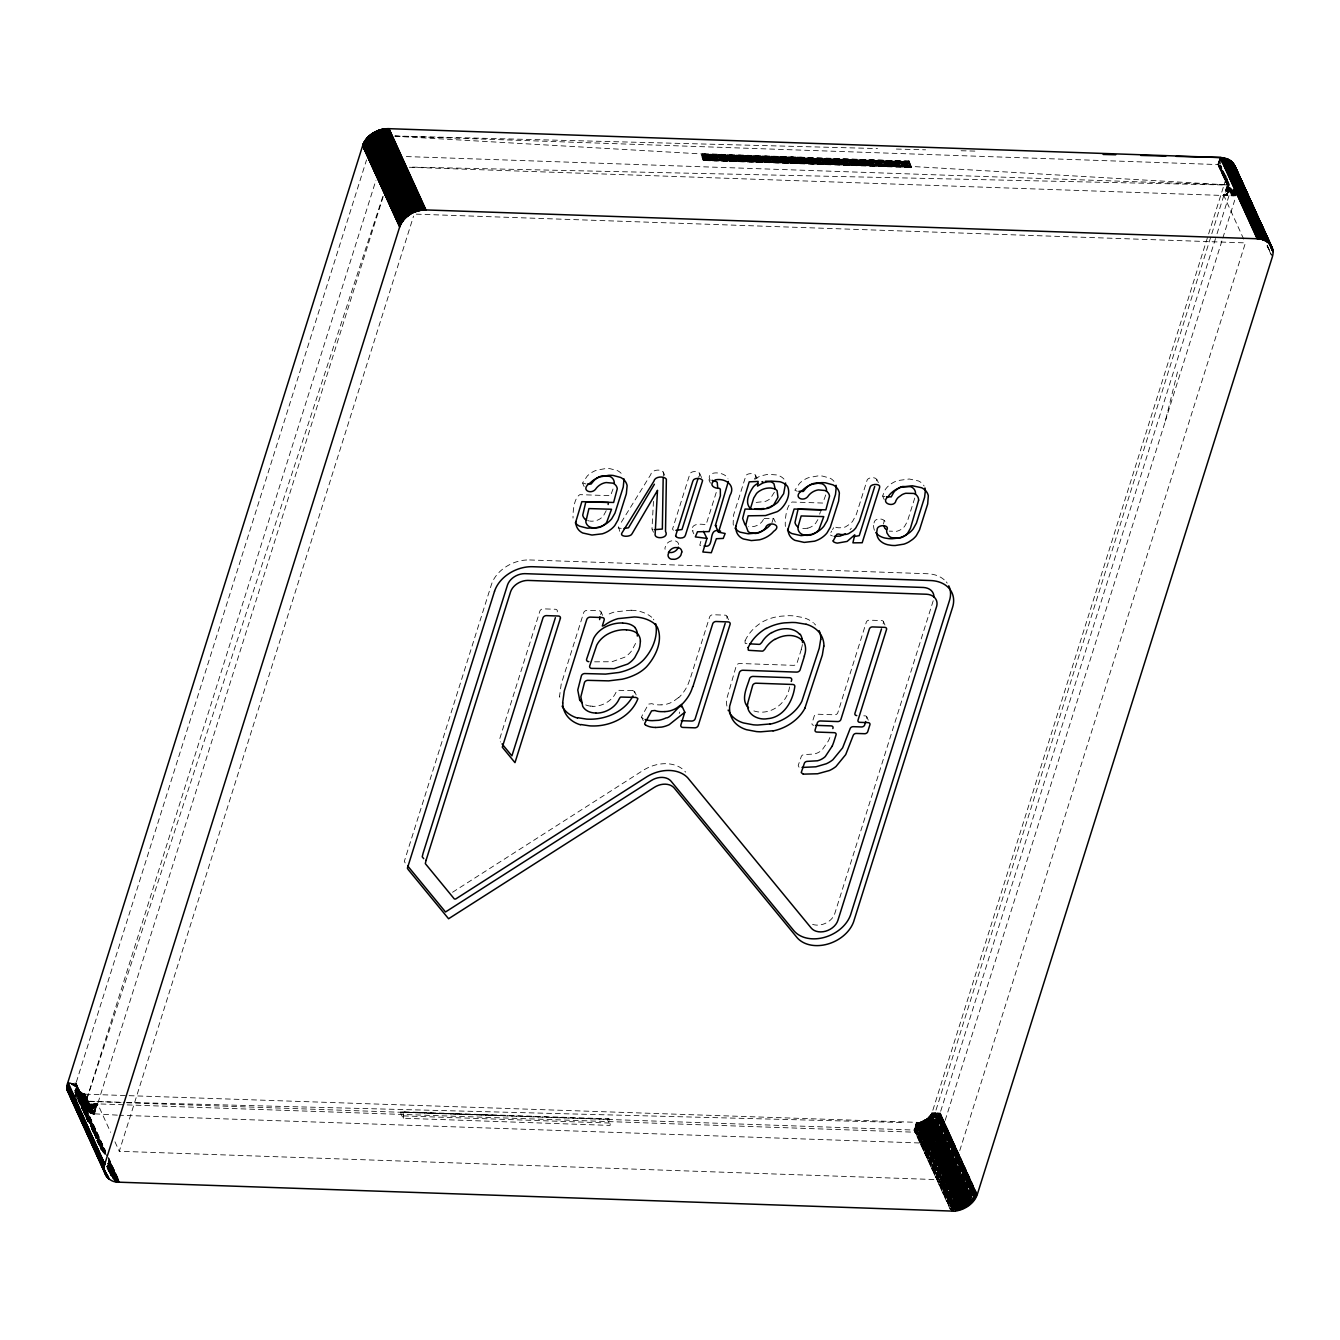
<?xml version="1.0" encoding="UTF-8"?>
<svg xmlns="http://www.w3.org/2000/svg" width="1340" height="1340" viewBox="0 0 1340 1340"><rect width="100%" height="100%" fill="white"/><g stroke="black" fill="none" stroke-linecap="round" stroke-linejoin="round"><path stroke-width="0.75" stroke-dasharray="5 3.75" d="M117.351 1115.148L91.69 1113.64L86.698 1109.755L85.408 1103.44L375.954 180.213M1177.492 371.967L1165.298 421.363L941.149 1133.121L935.521 1139.503L925.588 1143.188L119.427 1115.232M977.329 1194.342L940.312 1113.104L931.802 1112.971L940.948 1133.489L928.888 1132.685L929.19 1142.518L919.659 1122.284L919.223 1129.721L956.626 1210.908L919.609 1129.653C915.873 1119.704 929.541 1120.86 932.037 1112.803L1226.971 175.624M702.026 155.993L908.805 163.262L910.781 167.701L908.788 162.961L702.026 155.993L704.086 160.515L702.009 155.708L908.788 162.961L910.966 167.651L908.788 162.576L702.009 155.122L704.589 160.247L702.043 154.351L908.805 161.705L911.334 167.45L908.788 162.19L702.009 155.122L703.869 160.532L911.719 167.014L908.889 160.8L911.535 167.249L910.781 167.701L909.207 165.825L908.855 161.135L702.127 153.631L704.337 160.431L702.009 155.708L908.788 162.576L911.083 167.617L908.788 162.19L702.026 154.636L704.689 160.147M663.216 476.052C666.432 468.33 651.86 468.414 650.754 474.578L619.516 525.146M383.19 196.595L97.669 1103.875L88.005 1111.329L76.062 1084.998L78.608 1090.877L85.073 1094.177L919.139 1122.418L928.67 1142.668L928.888 1132.685L940.714 1133.925M928.151 1142.769L919.139 1122.418L918.855 1129.771L955.889 1211.025L918.486 1129.821L918.62 1122.518L928.151 1142.769L928.888 1132.685L940.479 1134.344L931.35 1113.808L939.474 1115.249L976.508 1196.503L939.608 1114.947L933.729 1113.004L939.474 1115.249L976.357 1196.804L939.323 1115.55L1216.402 235.723M403.34 1118.247C405.149 1110.575 396.69 1108.063 403.34 1118.247L610.102 1125.416L610.202 1123.071L608.98 1118.833L400.76 1111.731M953.209 1209.434L917.732 1129.922L918.101 1122.619L927.615 1142.886L928.888 1132.685L940.211 1134.745L931.082 1114.227L939.173 1115.851L976.207 1197.106L939.323 1115.55L931.35 1113.808L939.173 1115.851L976.056 1197.407L939.323 1115.55M653.468 501.328L651.977 528.865L653.585 532.499M918.118 1129.871L955.521 1211.075L919.223 1129.721L956.257 1210.975L918.855 1129.771L918.62 1122.518L917.732 1129.922L955.135 1211.125L918.118 1129.871L918.62 1122.518L927.615 1142.886M927.096 1142.986L918.101 1122.619L917.364 1129.955L929.809 1156.973L916.996 1129.988L917.582 1122.719L927.096 1142.986L928.888 1132.685L939.926 1135.164L930.814 1114.629L938.687 1116.756L975.721 1198.01L938.854 1116.455L931.082 1114.227L940.479 1134.344M916.275 1125.717L916.526 1122.853L926.057 1143.137L935.957 1139.201L926.912 1118.716L932.791 1123.59L969.825 1204.844L933.075 1123.355L927.33 1118.398L936.375 1138.866L928.888 1132.685L926.057 1143.137L917.062 1122.786L914.064 1130.055L950.613 1209.518M928.67 1142.668L919.659 1122.284L919.977 1129.587L957.011 1210.841L916.292 1122.987L916.259 1130.039L953.661 1211.276L916.627 1130.022L917.582 1122.719L926.576 1143.053L928.888 1132.685L939.642 1135.566L930.529 1115.048L938.352 1117.359L975.369 1198.613M126.714 1102.77L914.416 1130.072L916.996 1129.988L918.101 1122.619M952.924 1211.31L915.89 1130.055L917.062 1122.786L926.576 1143.053M917.582 1122.719L916.259 1130.039L953.276 1211.293L915.89 1130.055M950.278 1209.501L914.416 1130.072L916.292 1122.987L915.522 1130.072L952.07 1209.501M557.222 611.861L557.34 611.409A2.965 2.211 -24.5 0 0 555.497 609.264L543.119 608.846A2.965 2.211 -24.5 0 0 539.919 611.006L499.217 740.434L500.473 741.975M104.822 1153.975L80.718 1101.078L84.454 1093.909L94.37 1114.361L95.91 1108.766L93.951 1114.277L84.454 1093.909L80.367 1101.028L104.487 1153.924M874.049 522.985C874.333 517.207 885.841 517.759 885.79 523.756M726.799 618.226L727.034 617.506A2.965 2.211 -24.5 0 0 725.258 615.16L712.846 614.725A2.982 2.211 -24.5 0 0 709.647 616.903L689.832 679.882M876.527 480.792C878.119 476.739 868.203 476.806 867.148 480.038L856.377 514.292L852.726 521.143A18.978 14.137 -24.5 0 1 850.062 523.94L845.59 526.821A9.531 7.102 -24.5 0 1 842.458 527.659L838.924 527.809A10.251 7.621 -24.5 0 1 835.758 527.206L834.016 527.223M883.077 623.904L883.462 622.681A2.63 1.96 -24.5 0 0 881.921 620.587L869.191 620.152A2.63 1.96 -24.5 0 0 866.344 622.045L837.768 712.846A2.63 1.96 -24.5 0 1 834.636 714.806L817.266 714.203A2.63 1.96 -24.5 0 0 814.184 716.23L811.973 723.282A2.63 1.96 -24.5 0 0 813.665 725.292M1165.298 421.045L1222.197 239.977M1222.834 238.001L1234.709 200.196M932.657 1112.987L941.149 1133.121L97.669 1103.875L88.323 1111.614L76.012 1083.122L366.54 159.895M93.951 1114.277L84.923 1094.01L82.846 1101.245L124.637 1102.334M416.288 214.149L1245.413 242.892L950.479 1180.088L119.277 1151.278L413.574 216.075M613.017 489.016L610.538 495.7L579.868 494.644C574.14 497.827 572.817 510.959 573.034 518.077M600.621 614.675L601.091 613.201A2.982 2.211 -24.5 0 0 599.047 610.772L587.188 610.353A2.982 2.211 -24.5 0 0 583.687 612.648L561.175 684.271L559.551 696.247M698.475 477.174C703.952 471.144 690.636 469.586 689.731 474.427L672.529 529.099L673.4 530.288M700.837 541.377L699.765 545.229L701.842 545.849M716.23 492.45L706.046 524.828C699.044 523.337 688.107 523.789 693.802 533.789M679.229 713.567L679.715 712.026M754.437 479.05C759.428 473.188 748.323 472.233 745.978 475.432L733.432 515.465L733.164 524.124A21.105 15.712 -24.5 0 0 733.482 525.18M819.678 514.141L820.281 512.232M825.725 494.946L822.794 503.053L792.124 502.014C786.379 505.18 785.056 518.312 785.274 525.447A19.949 14.84 -24.5 0 0 785.542 526.452M789.528 686.918C787.418 703.433 769.931 716.465 753.666 710.837M801.354 649.331L797.015 663.082A2.982 2.211 -24.5 0 1 793.514 665.344L739.814 663.484A2.982 2.211 -24.5 0 0 736.297 665.729L726.582 699.413A37.872 28.19 -24.5 0 0 727 706.448M914.734 498.078L907.348 521.511L904.55 526.452A12.562 9.347 -24.5 0 1 901.485 529.149L900.095 529.987A10.737 7.99 -24.5 0 1 896.343 531.344L889.241 531.126M866.695 718.458L866.88 717.821A2.63 1.96 -24.5 0 0 865.121 715.861L862.441 715.761M933.21 600.756L834.77 913.612A15.226 11.323 -24.5 0 1 812.559 924.349M1220.12 157.5L1217.893 164.569L1227.155 184.886L1229.584 185.657L1223.822 195.506L925.588 1143.188L916.526 1122.853M1217.038 233.73L1230.84 189.861M382.821 196.511L85.408 1103.44L97.669 1103.875L110.634 1132.317M1243.688 239.106L1223.822 195.506L1227.306 185.054L1217.893 164.569L395.032 136.043M606.199 510.691L603.536 515.682A12.596 9.38 -24.5 0 1 599.901 518.915L599.198 519.317A10.737 7.99 -24.5 0 1 595.513 520.791L592.33 521.193A15.393 11.457 -24.5 0 1 589.851 521.059M76.363 1087.042L75.04 1086.388L76.062 1084.16L89.328 1112.401L97.669 1103.875L85.325 1104.261L76.012 1083.122L67.737 1082.837M105.743 1152.249L82.494 1101.229L85.073 1094.177L94.37 1114.361M1220.489 157.517L1217.893 164.569L1227.306 185.054L409.337 167.048M774.386 492.182L770.534 498.245A11.055 8.224 -24.5 0 1 768.457 499.87A12.73 9.481 -24.5 0 1 765.224 501.445L754.923 502.567M1236.1 195.757L1223.822 195.506L1227.775 185.138L1218.278 164.786L1227.775 185.138M90.015 1123.59L79.68 1100.91L83.984 1093.809L93.482 1114.177L97.669 1103.875L85.308 1104.679M81.773 1101.178L105.24 1152.216L82.125 1101.212L85.073 1094.177L80.718 1101.078L105.056 1154.008L81.07 1101.111L85.073 1094.177L81.773 1101.178L107.602 1157.861M1219.367 161.051L1217.893 164.569L1221.896 157.634M1236.15 195.322L1223.822 195.506L1228.244 185.255L1226.1 180.213M78.34 1100.626L82.678 1110.09L78.34 1100.626L83.532 1093.691L93.013 1114.059L97.669 1103.875L85.308 1105.098M817.869 519.619L815.775 523.052A12.596 9.38 -24.5 0 1 812.157 526.268L811.454 526.687A10.737 7.99 -24.5 0 1 807.769 528.144M1219.551 161.068L1217.893 164.569L1219.718 161.085M1236.167 194.903L1223.822 195.506L1228.696 185.372L1223.487 175.071M1221.376 159.477L1218.747 164.887L1221.762 171.637M745.006 640.704L745.157 643.284A2.446 1.809 -24.5 0 0 745.961 643.569L746.933 643.635M634.373 692.947L634.658 692.311A1.876 1.39 -24.5 0 0 634.641 691.591L632.899 690.669M93.013 1114.059L83.984 1093.809L80.367 1101.028L104.704 1153.958M74.839 1090.693L76.48 1087.427M81.773 1095.869L83.08 1093.557L92.561 1113.942L97.669 1103.875L85.325 1105.534M763.465 519.384L762.51 521.009A10.754 8.007 -24.5 0 1 759.244 524.191A12.06 8.978 -24.5 0 1 757.435 525.246L756.815 525.531A10.603 7.889 -24.5 0 1 752.343 526.687L748.658 526.469M105.525 1154.058L81.422 1101.145L85.073 1094.177M81.254 1096.505L78.675 1100.709L80.316 1097.695M919.223 1129.721C926.158 1129.603 949.457 1114.897 931.082 1114.227L938.687 1116.756L973.845 1194.51M1236.184 194.484L1223.822 195.506L1229.149 185.506L1219.216 164.988L1225.229 178.505M74.923 1090.961L76.631 1087.812L105.123 1150.122M1222.633 159.695L1219.668 165.121L1229.149 185.506L1223.956 175.188M92.561 1113.942L83.532 1093.691L79.68 1100.91L103.147 1151.965L80.032 1100.977L83.984 1093.809M79.194 1097.343L82.645 1093.407L92.125 1113.791L97.669 1103.875L85.358 1105.936M830.884 532.482L831.721 531.059M832.542 529.618L833.614 527.742M75.023 1091.196L76.782 1088.18M89.68 1123.523L79.345 1100.86L83.532 1093.691L79.01 1100.776L124.62 1102.686M771.941 522.701L773.314 518.312L763.884 518.563M80.216 1096.187L82.209 1093.239L91.69 1113.64L97.669 1103.875L85.408 1106.338L76.129 1085.835M1236.167 194.049L1223.822 195.506L1230.02 185.825M78.943 1099.118L82.645 1093.407L91.69 1113.64M618.527 526.754L619.733 531.327M77.938 1096.857L81.79 1093.055L91.254 1113.456L97.669 1103.875L85.492 1106.756M74.889 1092.251L77.134 1088.918M1236.15 193.647L1223.822 195.506L1230.438 185.992M77.687 1100.458L82.645 1093.407L77.368 1100.358M77.737 1098.733L81.79 1093.055L90.852 1113.272L97.669 1103.875L85.576 1107.158M75.007 1092.452L77.335 1089.269M1236.1 193.228L1223.822 195.506L1230.84 186.193M76.413 1100.04L81.79 1093.055L75.811 1099.805M76.782 1096.271L81.003 1092.653L90.45 1113.071L97.669 1103.875L85.693 1107.543M75.141 1092.653L77.552 1089.604M79.077 1095.735L81.388 1092.87L90.852 1113.272M1236.033 192.826L1223.822 195.506L1231.226 186.394M76.112 1099.922L81.79 1093.055M77.519 1096.79L81.003 1092.653L90.065 1112.87L97.669 1103.875L85.81 1107.929M850.079 529.719L851.352 528.211M75.291 1092.87L77.787 1089.939M78.708 1094.629L80.618 1092.435L89.68 1112.636L97.669 1103.875L85.961 1108.314M1235.949 192.424L1223.822 195.506L1231.611 186.612M74.923 1099.42L81.003 1092.653L74.638 1099.286M75.442 1093.055L78.055 1090.257L87.184 1110.425L97.669 1103.875L88.976 1112.167L76.012 1083.122M1235.849 192.022L1223.822 195.506L1231.979 186.846M77.67 1094.864L80.249 1092.217L90.065 1112.87M77.234 1094.579L79.881 1091.966L74.169 1096.941M1235.731 191.637L1223.822 195.506L1232.348 187.081M75.593 1093.239L78.323 1090.576M74.873 1097.376L80.249 1092.217L89.328 1112.401M76.816 1094.294L79.546 1091.715L73.499 1096.455M74.37 1097.075L79.881 1091.966M1235.597 191.252L1223.822 195.506L1232.683 187.349M75.777 1093.423L78.608 1090.877M74.655 1097.259L80.249 1092.217M73.901 1096.74L79.546 1091.715L73.7 1096.589M75.576 1084.881L72.092 1083.825L76.045 1084.579L88.641 1111.899L97.669 1103.875L86.112 1108.682M678.375 697.654L673.685 701.172A18.358 13.668 -24.5 0 1 661.809 704.84L661.089 704.84M76.33 1093.926L79.211 1091.447L76.145 1093.758M1235.447 190.883L1223.822 195.506L1233.018 187.617M75.945 1093.591L78.909 1091.162M73.248 1096.237L79.211 1091.447M1235.279 190.514L1223.822 195.506L1233.319 187.885M755.057 479.218L757.033 477.81A16.465 12.261 -24.5 0 1 760.768 475.918L767.854 474.31L776.764 474.946A20.988 15.628 -24.5 0 1 782.158 477.459L782.895 478.045A12.395 9.229 -24.5 0 1 784.704 480.189L785.106 481.043M1235.095 190.146L1223.822 195.506L1233.621 188.186M1234.894 189.794L1223.822 195.506L1233.906 188.488M1234.676 189.459L1223.822 195.506L1234.174 188.806M452.552 892.256L643.418 770.198A32.428 24.137 -24.5 0 1 684.572 770.952L685.644 772.142M1223.822 195.506L1234.442 189.124M86.497 1109.403L97.669 1103.875L87.72 1111.027L76.079 1085.417L88.005 1111.329M86.296 1109.051L97.669 1103.875L87.435 1110.726L76.196 1086.237L71.472 1084.127L76.279 1086.639L86.698 1109.755L97.669 1103.875L86.933 1110.09L76.196 1086.237M807.769 528.144L804.569 528.563A15.393 11.457 -24.5 0 1 802.091 528.429L800.6 528.128M89.093 1103.641L85.358 1103.825L76.213 1083.842M608.98 1118.833L607.288 1119.218L610.102 1125.416M395.032 135.977L877.549 148.556M896.36 149.058L925.605 149.812M961.115 150.75L975.738 151.119M126.73 1102.385L901.988 1122.501M908.855 161.135L702.043 154.351L704.807 160.03L702.076 153.966L805.491 157.383M908.805 163.262L702.043 156.278L908.822 163.53L702.059 156.646L908.838 163.916L702.11 157.014L908.889 164.368L702.143 157.366L909.073 165.373L702.344 158.371L909.207 165.825L702.478 158.807M702.897 159.761L909.558 166.73M400.509 1112.049L503.957 1115.55M702.026 154.636L908.805 161.705L911.535 167.249L703.115 160.08M908.788 162.576L702.009 155.406L704.237 160.482L702.009 155.122M702.143 157.366L908.939 164.636M702.244 157.886L909.023 165.138M805.591 162.09L909.14 165.607M702.612 159.209L909.341 166.244M911.719 167.014L702.746 159.51L909.408 166.445L702.411 158.589M703.014 159.963L911.535 167.249M703.517 160.431L911.183 167.55L908.788 162.19M406.338 156.562L1227.155 184.886L911.451 166.445M409.303 167.266L1234.157 195.858M710.183 480.306C704.572 470.223 725.275 471.111 727.972 478.849M529.618 559.952L927.38 573.738A32.445 24.137 -24.5 0 1 945.202 580.739M594.608 661.826L611.928 661.742L624.591 657.27A21.256 15.829 -24.5 0 0 631.676 650.754L635.629 643.317A44.053 32.78 -24.5 0 0 636.601 640.152M402.586 1112.167L609.365 1119.335M403.441 1115.902L610.202 1123.071M631.24 610.202L614.909 611.878A30.854 22.964 -24.5 0 0 606.534 615.244M621.207 528.395L618.176 527.943M632.581 690.653L617.757 690.284A2.211 1.641 -24.5 0 0 616.936 690.82L615.965 692.395A20.519 15.276 -24.5 0 1 592.766 706.364M884.802 496.671L882.625 495.917L885.154 489.787A17.805 13.249 -24.5 0 1 888.303 486.085L890.296 484.444A21.105 15.712 -24.5 0 1 893.797 482.249A20.452 15.226 -24.5 0 1 897.649 480.591L909.24 479L918.52 480.976A19.765 14.707 -24.5 0 1 922.188 483.522L923.562 485.181A19.547 14.556 -24.5 0 1 924.114 486.068M394.998 136.245L702.076 153.966M797.283 491.244L794.855 490.239L799.461 483.455A19.296 14.355 -24.5 0 1 808.791 477.576L817.953 475.901A33.215 24.723 -24.5 0 1 822.358 476.052L829.879 478.079A19.732 14.69 -24.5 0 1 833.43 480.725A20.401 15.176 -24.5 0 1 834.753 482.417M585.948 483.958L582.599 482.886L587.205 476.102A19.296 14.355 -24.5 0 1 592.012 472.35A19.296 14.372 -24.5 0 1 596.601 470.189L605.697 468.548A33.215 24.723 -24.5 0 1 610.119 468.699L617.639 470.725A19.732 14.69 -24.5 0 1 621.191 473.372A20.401 15.176 -24.5 0 1 621.894 474.193M653.166 529.585L652.044 529.116M693.266 530.975L692.261 530.406M940.312 1113.104L977.128 1194.962L940.094 1113.707L934.868 1113.021L939.859 1114.327L976.776 1195.883M70.333 1083.29L76.062 1084.16L88.641 1111.899M940.094 1113.707L977.011 1195.28L939.976 1114.026L934.868 1113.021L940.211 1113.406L977.228 1194.66M589.081 520.942L587.674 520.556M933.729 1113.004L939.742 1114.629M919.977 1129.587L957.38 1210.757L920.346 1129.503L920.178 1122.133L929.709 1142.367L928.888 1132.685L939.34 1135.951L929.91 1115.835L937.565 1118.532L974.599 1199.786M940.211 1134.745L930.814 1114.629L938.519 1117.057L975.553 1198.312M939.926 1135.164L930.529 1115.048L938.151 1117.66L975.185 1198.898M930.814 1114.629L938.352 1117.359L973.476 1195.112M929.19 1142.518L920.178 1122.133L921.099 1129.335L958.502 1210.489L921.468 1129.235L920.697 1121.965L930.211 1142.199L928.888 1132.685L939.005 1136.337L929.91 1115.835L937.163 1119.101L973.962 1200.64L936.928 1119.386L929.91 1115.835L939.642 1135.566L930.228 1115.45L937.967 1117.945L975.001 1199.2L938.151 1117.66M974.8 1199.484L937.766 1118.23L930.228 1115.45L937.364 1118.816M72.042 1083.943L75.459 1085.233M930.529 1115.048L937.967 1117.945L973.091 1195.699M1220.975 165.59L1220.103 165.272L1229.584 185.657L1220.539 165.423L1229.149 183.965M929.709 1142.367L920.697 1121.965L921.836 1129.151L959.239 1210.288L922.222 1129.034L921.217 1121.798L930.731 1142.015L928.888 1132.685L938.67 1136.739L929.592 1116.237L936.928 1119.386L973.745 1200.925L936.71 1119.671L929.592 1116.237L939.005 1136.337M72.008 1084.043L75.341 1085.551M799.025 767.183L798.205 765.492L801.303 756.43A2.613 1.943 -24.5 0 1 804.168 754.604L814.402 754.001A13.651 10.15 -24.5 0 0 822.207 749.831L828.371 740.953A68.759 51.171 -24.5 0 0 830.7 735.174M930.211 1142.199L921.217 1121.798L922.59 1128.933L959.976 1210.07L922.958 1128.833L921.736 1121.613L931.233 1141.814L928.888 1132.685L938.318 1137.107L929.24 1116.605L936.493 1119.938L973.51 1201.193M973.275 1201.477L936.258 1120.223L929.24 1116.605L938.67 1136.739M930.731 1142.015L921.736 1121.613L923.696 1128.598L961.082 1209.719L924.064 1128.464L922.238 1121.413L931.736 1141.613L928.888 1132.685L937.967 1137.476L928.888 1116.991L935.772 1120.776L972.807 1202.03M929.592 1116.237L936.493 1119.938L971.567 1197.692M936.258 1120.223L973.041 1201.762L936.024 1120.508L929.24 1116.605L935.772 1120.776L972.555 1202.298L935.521 1121.044L928.888 1116.991L938.318 1137.107M71.422 1084.311L75.04 1086.388M931.233 1141.814L922.238 1121.413L924.416 1128.33L961.819 1209.45L924.784 1128.196L922.741 1121.195L932.238 1141.395L928.888 1132.685L937.581 1137.844L928.52 1117.342L935.27 1121.312L972.304 1202.566L935.521 1121.044M937.967 1137.476L928.52 1117.342L935.019 1121.58L972.036 1202.834M931.736 1141.613L922.741 1121.195L962.539 1209.149L925.505 1127.911L923.226 1120.977L932.724 1141.161L928.888 1132.685L937.196 1138.196L928.134 1117.694L934.75 1121.848L971.785 1203.102M928.888 1116.991L935.27 1121.312L970.327 1199.049M971.517 1203.353L934.482 1122.099L928.134 1117.694L937.581 1137.844M928.52 1117.342L934.75 1121.848L969.808 1199.568M937.196 1138.196L927.732 1118.046L933.947 1122.602L970.964 1203.856L934.215 1122.367L928.134 1117.694L933.947 1122.602L970.696 1204.107L933.662 1122.853L927.732 1118.046L936.794 1138.531L928.888 1132.685L950.479 1180.088M75.241 1085.852L76.279 1086.639M936.794 1138.531L927.33 1118.398L933.377 1123.104L970.395 1204.359M927.732 1118.046L933.377 1123.104L970.11 1204.61L933.075 1123.355M927.33 1118.398L932.791 1123.59L969.524 1205.079L932.489 1123.825L926.912 1118.716L936.375 1138.866M931.585 1124.528L968.301 1206L931.267 1124.746L926.041 1119.352L935.086 1139.821L928.888 1132.685L934.164 1140.39L925.136 1119.938L929.324 1126.002L966.358 1207.256L928.989 1126.186L924.667 1120.207L933.695 1140.658L928.888 1132.685L935.957 1139.201L926.493 1119.034L931.886 1124.293L968.921 1205.548L932.188 1124.076L926.912 1118.716L931.886 1124.293L968.619 1205.782L931.585 1124.528L926.493 1119.034L935.521 1139.503L928.888 1132.685L933.21 1140.909L924.198 1120.475L963.644 1204.141M967.982 1206.218L930.948 1124.964L926.041 1119.352L935.521 1139.503M926.493 1119.034L931.267 1124.746L966.274 1202.432M928.888 1132.685L934.633 1140.105L925.588 1119.654L930.312 1125.382L966.475 1204.761M930.948 1124.964L967.664 1206.436L930.63 1125.181L926.041 1119.352L930.312 1125.382M934.633 1140.105L925.136 1119.938L929.659 1125.801L967.011 1206.854M935.086 1139.821L925.588 1119.654L929.994 1125.6L967.346 1206.637L930.63 1125.181M925.588 1119.654L929.659 1125.801L966.693 1207.055L929.324 1126.002M925.136 1119.938L928.989 1126.186L966.023 1207.441L928.654 1126.387L924.667 1120.207L934.164 1140.39M405.199 862.926L404.295 861.452L491.445 584.525A32.445 24.137 -24.5 0 1 529.618 559.969M965.688 1207.641L924.667 1120.207L927.967 1126.756M922.741 1121.195L962.891 1209.015L925.873 1127.761L923.226 1120.977L963.611 1208.697L923.712 1120.726L964.649 1208.178M932.724 1141.161L923.712 1120.726L964.314 1208.362L924.198 1120.475L965.001 1208.01M953.058 1207.558L941.903 1184.074L952.723 1207.591M924.198 1120.475L933.695 1140.658M923.712 1120.726L933.21 1140.909M908.822 161.42L911.434 167.349M931.802 1112.971L941.149 1133.121M925.873 1127.761L963.259 1208.848L926.225 1127.593M924.416 1128.33L961.45 1209.584L921.736 1121.613L923.327 1128.716L960.713 1209.852L923.696 1128.598M921.836 1129.151L958.871 1210.405L921.468 1129.235L920.178 1122.133L920.731 1129.419L958.134 1210.59L921.099 1129.335M916.627 1130.022L954.03 1211.243M914.416 1130.072L951.819 1211.326L914.784 1130.072L916.292 1122.987L915.153 1130.072L927.498 1157.157M82.494 1101.229L105.09 1150.373M108.573 1157.928L119.88 1182.5M82.125 1101.212L105.609 1152.249M108.724 1159.77L119.16 1182.466L108.825 1159.787M81.422 1101.145L105.76 1154.075M109.243 1161.646L118.808 1182.433L108.473 1159.753M81.07 1101.111L105.408 1154.042M108.54 1161.562L118.104 1182.366L108.624 1161.579M116.882 1180.439L109.059 1163.422L117.752 1182.316M80.032 1100.977L104.369 1153.908M108.708 1163.371L116.53 1180.389L108.791 1163.371M79.345 1100.86L89.763 1123.54M90.634 1125.432L102.812 1151.914M83.348 1110.24L89.428 1123.473L84.169 1112.116M101.605 1149.955L96.916 1140.424M107.686 1163.187L116.379 1182.098L107.753 1163.204M83.884 1112.049L88.222 1121.513L83.834 1112.049M91.706 1129.067L96.045 1138.531M87.904 1121.429L83.549 1111.982L87.803 1121.413M107.887 1164.929L115.709 1181.964L107.954 1164.946M113.632 1178.095L107.552 1164.862L115.374 1181.88M113.297 1178.011L107.217 1164.778L115.039 1181.796M107.066 1167.927L108.808 1171.713L106.815 1167.844M1267.188 245.505L1271.493 254.952M1271.409 255.27L1267.104 245.823L1269.684 251.468M876.812 479.251L878.353 482.635M882.675 496.169L884.216 499.569M702.127 153.631L704.941 159.845M883.428 621.626L884.97 625.01M866.746 716.799L868.287 720.183M755.475 474.963L757.016 478.346M773.75 518.681L775.307 522.064M708.894 479.77L710.434 483.171M699.48 472.97L701.792 478.045M663.166 471.864L664.707 475.248M726.967 616.316L728.508 619.7M939.608 1114.947L976.642 1196.201L939.859 1114.327M938.854 1116.455L975.889 1197.709M934.215 1122.367L971.249 1203.622M932.188 1124.076L969.222 1205.33M929.994 1125.6L966.157 1204.962M928.654 1126.387L963.962 1203.856M927.632 1126.923L962.941 1204.409M926.928 1127.275L963.962 1208.529L923.226 1120.977L932.238 1141.395M925.153 1128.046L962.17 1209.3L922.238 1121.413M923.327 1128.716L960.345 1209.97L922.958 1128.833L921.217 1121.798M922.59 1128.933L959.607 1210.188L922.222 1129.034L920.697 1121.965M920.731 1129.419L957.748 1210.673L920.346 1129.503L919.659 1122.284M582.615 483.187L584.156 486.571M601.074 611.995L602.615 615.378M634.641 691.591L636.182 694.974M641.743 717.386L643.284 720.769M114.955 1141.797L119.277 1151.278M108.59 1157.743L118.138 1178.681M90.885 1125.466L102.929 1151.931M90.534 1125.416L96.564 1138.648M97.418 1140.541L101.74 1149.988M96.748 1140.39L101.07 1149.837M107.502 1166.504L114.386 1181.612M939.976 1114.026L976.894 1195.582M938.519 1117.057L973.661 1194.811M937.766 1118.23L972.89 1195.984M937.565 1118.532L974.398 1200.071M936.71 1119.671L971.801 1197.407M936.024 1120.508L971.098 1198.245M935.019 1121.58L970.076 1199.3M934.482 1122.099L969.54 1199.819M933.662 1122.853L968.686 1200.573M1267.339 245.689L1269.851 251.267M932.489 1123.825L968.368 1203.421M928.319 1126.572L963.326 1204.308M1225.497 174.97L1227.959 180.481M82.209 1093.239L91.254 1113.456M81.388 1092.87L90.45 1113.071M84.454 1093.909L93.482 1114.177M83.08 1093.557L92.125 1113.791M884.249 520.372L883.646 523.421A10.921 8.124 -24.5 0 0 883.596 524.007M919.139 1122.418L919.609 1129.653M946.258 581.895A32.445 24.137 -24.5 0 1 947.212 583.135M802.358 644.54A27.236 20.267 -24.5 0 1 801.153 649.314M745.141 640.721A38.793 28.877 -24.5 0 1 763.08 621.542A37.989 28.274 -24.5 0 1 781.203 616.182L788.808 615.68A62.36 46.414 -24.5 0 1 792.895 615.831L803.012 617.506A37.101 27.621 -24.5 0 1 813.413 622.882M814.167 623.552A37.101 27.621 -24.5 0 1 815.558 624.976M643.317 718.726A21.892 16.298 -24.5 0 1 642.312 718.19L641.86 717.57A2.496 1.859 -24.5 0 1 641.592 716.716L648.51 704.103L651.86 703.668A19.078 14.204 -24.5 0 0 657.906 704.84A30.518 22.713 -24.5 0 0 661.089 704.857M689.581 679.882A41.875 31.172 -24.5 0 1 678.626 697.805M559.718 697.303A37.889 28.207 -24.5 0 1 559.701 696.214M631.224 610.253A40.636 30.25 -24.5 0 1 651.709 617.238M653.367 619.214A22.361 16.649 -24.5 0 1 653.87 619.884M590.538 706.13A19.598 14.589 -24.5 0 1 584.726 704.455M592.816 706.214A25.142 18.71 -24.5 0 1 590.572 706.046M874.45 530.271A19.078 14.204 -24.5 0 1 873.981 522.985M832.408 535.933A11.021 8.208 -24.5 0 1 830.482 535.045M678.677 544.492A7.353 5.477 -24.5 0 0 677.655 542.315A6.583 4.908 -24.5 0 0 675.125 540.891L672.06 540.791A6.214 4.623 -24.5 0 0 669.213 541.779L668.827 541.996A7.404 5.511 -24.5 0 0 666.064 544.777L664.992 547.893A7.152 5.327 -24.5 0 0 665.076 549.283M119.511 1182.483L109.076 1159.803L119.511 1182.483M118.456 1182.399L108.892 1161.612L118.456 1182.399M117.049 1182.232L108.356 1163.321L117.049 1182.232M116.714 1182.165L108.021 1163.254L116.714 1182.165M96.38 1138.598L90.299 1125.366L96.229 1138.564M83.013 1110.157L78.675 1100.709L82.98 1110.157M116.027 1182.031L108.222 1165.013L116.027 1182.031M112.979 1177.927L106.898 1164.678L112.995 1177.927M111.471 1175.833L107.133 1166.386L111.488 1175.85M111.153 1175.733L106.815 1166.269L111.17 1175.733"/><path stroke-width="1.5" d="M915.555 494.108L915.404 492.098A12.546 9.347 -24.5 0 0 913.746 488.731L913.311 488.296A10.72 7.99 -24.5 0 0 910.513 486.671L902.674 486.504A11.541 8.593 -24.5 0 0 901.15 486.939M70.451 1096.221L67.268 1090.09L67.737 1082.837L362.671 145.641C366.356 135.005 377.947 128.422 388.901 128.673L1220.841 157.534L1227.758 159.192L1232.733 162.743L1241.476 180.733M654.389 484.243L628.527 527.759L623.988 528.53M663.183 477.727L662.345 529.049L654.757 529.635M820.7 639.347L819.243 648.259L801.839 701.339A37.654 28.023 -24.5 0 1 770.014 724.169M823.782 646.115L822.341 655.042L804.921 708.106M728.34 481.445L715.409 525.431L718.491 532.198L725.158 533.488L723.231 538.429L716.381 538.714L711.306 552.733L702.847 551.996L706.967 538.429L703.45 531.327M826.529 491.361L826.462 489.334A12.747 9.481 -24.5 0 0 824.954 485.918L824.067 485.013A10.67 7.94 -24.5 0 0 821.856 483.723L816.73 483.02M955.521 1211.075C964.917 1209.719 974.197 1203.605 977.329 1194.342L1272.363 256.845A22.294 16.582 -24.5 0 0 1272.598 255.923C1275.362 246.56 1266.132 238.285 1257.154 238.754L425.936 209.928C414.965 209.677 403.373 216.259 399.689 226.896L104.771 1164.091C101.723 1171.93 107.619 1180.741 115.709 1181.964M637.304 636.065L637.337 634.239A18.241 13.567 -24.5 0 0 637.153 632.547M751.037 509.1C744.052 503.17 749.01 493.087 753.398 486.772A12.043 8.961 -24.5 0 1 756.112 484.444L757.703 483.489M750.35 508.899L753.716 498.028L756.48 493.539A12.043 8.961 -24.5 0 1 759.194 491.227L761.606 489.854A14.304 10.653 -24.5 0 1 766.715 488.246L768.473 488.045A17.085 12.73 -24.5 0 1 771.036 488.062L774.319 488.748A10.134 7.538 -24.5 0 1 777.083 490.641L777.971 497.257L773.632 505.029A11.055 8.224 -24.5 0 1 771.538 506.637A12.73 9.481 -24.5 0 1 768.322 508.229L761.74 509.418L745.057 509.049L742.662 518.446L744.99 524.711A9.916 7.387 -24.5 0 0 745.492 525.129M645.126 719.496A21.892 16.298 -24.5 0 0 652.228 720.669L658.711 720.3A22.244 16.549 -24.5 0 0 666.097 717.905C670.871 718.542 681.089 702.11 681.323 706.917M681.708 705.476L684.79 712.244L680.871 724.94A2.982 2.211 -24.5 0 0 682.831 727.419L694.69 727.838A2.982 2.211 -24.5 0 0 698.224 725.627L730.116 624.273A2.965 2.211 -24.5 0 0 728.34 621.928L715.929 621.492A2.982 2.211 -24.5 0 0 712.746 623.669L692.914 686.666M775.173 488.983L773.984 483.874A10.134 7.538 -24.5 0 0 771.22 481.965L767.954 481.278A17.085 12.73 -24.5 0 0 765.391 481.278M717.687 487.458L717.252 482.501A6.432 4.79 -24.5 0 0 716.331 481.596L712.093 480.373M718.491 532.198L729.965 495.465C736.179 485.03 724.906 477.827 715.376 479.871C708.207 484.226 713.416 488.597 719.413 488.363A6.432 4.79 -24.5 0 1 720.334 489.284L720.384 495.8L709.128 531.595L697.504 531.779L695.326 536.888L706.967 538.429M555.38 617.69L511.897 755.894L502.048 743.901M608.142 504.51L608.427 502.483L585.848 501.813L582.732 515.113A12.546 9.33 -24.5 0 0 584.408 518.48L584.86 518.915M599.935 616.836L599.6 619.582M697.956 478.782L681.993 529.518L675.913 530.372M725.191 623.335L695.142 718.86A2.982 2.211 -24.5 0 1 691.607 721.054L681.239 720.702M820.683 510.976L820.683 509.837L798.087 509.167L794.989 522.466A12.546 9.33 -24.5 0 0 796.663 525.833L797.099 526.285A11.055 8.224 -24.5 0 0 798.104 527.056M791.253 681.44L791.639 680.167A2.982 2.211 -24.5 0 0 789.696 677.688L752.946 676.415A2.982 2.211 -24.5 0 0 749.646 678.442C747.184 686.968 740.132 699.916 748.524 707.788M804.436 656.097L800.114 669.866A2.982 2.211 -24.5 0 1 796.596 672.111L742.896 670.251A2.982 2.211 -24.5 0 0 739.395 672.513L729.663 706.18A37.872 28.19 -24.5 0 0 734.203 721.841A36.967 27.52 -24.5 0 0 746.464 729.697L756.48 731.59A61.59 45.845 -24.5 0 0 760.768 731.808L773.08 730.752M874.719 486.52L859.258 535.648L854.116 536.553M832.827 728.575L832.978 728.072A2.63 1.96 -24.5 0 0 831.202 725.895L815.524 725.359M881.502 628.929L854.903 713.466A2.63 1.96 -24.5 0 0 856.461 715.543L856.796 715.577M865.724 721.54L864.635 725.007A2.647 1.96 -24.5 0 1 861.486 726.95L853.161 726.665A2.63 1.96 -24.5 0 0 850.113 728.692L842.625 747.854L832.877 759.746A23.634 17.588 -24.5 0 1 826.278 763.767L815.826 766.815L802.057 767.435M678.325 547.206L677.822 548.328A7.102 5.293 -24.5 0 1 674.807 551.36A6.717 5.008 -24.5 0 1 671.457 552.532L668.409 552.415M832.157 746.179L825.256 756.597A13.651 10.15 -24.5 0 1 817.484 760.785L807.25 761.371A2.613 1.943 -24.5 0 0 804.385 763.197L801.236 772.56L803.112 774.135M748.089 647.471L748.239 650.068A2.446 1.809 -24.5 0 0 749.043 650.336L762.276 651.139A2.546 1.893 -24.5 0 0 763.415 650.687L764.822 649.247A24.656 18.358 -24.5 0 1 774.805 639.264M632.966 695.946C624.658 711.456 606.367 719.53 589.265 719.195A55.71 41.456 -24.5 0 1 586.568 719.094L577.691 717.721M720.635 531.176C706.214 526.469 716.113 549.149 704.103 545.916M681.457 704.421L676.767 707.956A18.358 13.668 -24.5 0 1 664.908 711.607M845.306 533.889L840.046 536.117L834.25 536.352M770.014 506.855L774.118 504.912A16.851 12.546 -24.5 0 0 777.686 502.332L783.666 493.69L785.608 482.986M767.1 507.827L768.574 507.374M899.442 537.775L900.815 537.357A20.117 14.974 -24.5 0 0 905.991 535.062L909.492 532.667A19.882 14.807 -24.5 0 0 913.227 528.865L916.409 523.136L924.617 497.19L925.421 490.038M898.051 538.094L892.189 538.747A32.093 23.886 -24.5 0 1 888.537 538.613L884.819 538.01A22.947 17.085 -24.5 0 1 879.459 535.849L877.65 534.543A19.078 14.204 -24.5 0 1 875.757 532.549M769.997 723.969L757.686 725.041A61.59 45.845 -24.5 0 1 753.381 724.823L743.382 722.93A36.967 27.52 -24.5 0 1 731.138 715.058A37.872 28.19 -24.5 0 1 729.446 712.662M764.034 508.53L754.655 509.15M816.043 483.053L815.356 483.137A11.273 8.392 -24.5 0 0 810.147 484.879A12.931 9.631 -24.5 0 0 805.474 488.798L803.313 491.428L798.942 491.361M954.767 1211.176L116.379 1182.098M664.908 711.557L664.171 711.624A30.518 22.713 -24.5 0 1 661.391 711.641A19.581 14.572 -24.5 0 1 654.892 710.502L651.592 710.87L644.674 723.483A2.496 1.859 -24.5 0 0 644.942 724.354L645.511 724.856M655.294 727.519L661.793 727.067A22.244 16.549 -24.5 0 0 669.196 724.672L684.79 712.244M1103.155 154.452L1115.684 154.77M1140.742 155.423L1165.817 156.093M1176.252 156.361L1220.12 157.5L1257.506 238.771M716.481 525.649L715.409 525.431M803.431 774.135L817.601 773.766L829.376 770.534A23.634 17.588 -24.5 0 0 835.976 766.514L845.707 754.621L853.195 735.476A2.63 1.96 -24.5 0 1 856.243 733.432L864.568 733.717A2.647 1.96 -24.5 0 0 867.717 731.774L869.962 724.588A2.63 1.96 -24.5 0 0 868.203 722.629L859.56 722.327A2.63 1.96 -24.5 0 1 857.985 720.25L886.544 629.465A2.63 1.96 -24.5 0 0 885.003 627.355L872.273 626.919A2.63 1.96 -24.5 0 0 869.425 628.829L840.85 719.614A2.63 1.96 -24.5 0 1 837.718 721.573L820.348 720.97A2.63 1.96 -24.5 0 0 817.283 722.997L815.055 730.066A2.63 1.96 -24.5 0 0 816.747 732.059L834.284 732.679A2.63 1.96 -24.5 0 1 836.059 734.856L834.1 741.037A73.466 54.672 -24.5 0 1 832.173 746.179M588.88 661.625L588.578 661.625A2.982 2.211 -24.5 0 1 586.635 659.129L593.62 638.409A23.5 17.504 -24.5 0 1 603.687 627.891A27.872 20.753 -24.5 0 1 622.664 623M635.663 697.42L620.839 697.051A2.211 1.641 -24.5 0 0 620.018 697.587L619.047 699.162A20.519 15.276 -24.5 0 1 595.848 713.148M886.477 496.772L891.2 496.889L892.808 494.008A10.988 8.174 -24.5 0 1 895.17 490.675L898.956 487.911A11.541 8.593 -24.5 0 1 900.413 487.224M69.177 1083.239L67.637 1083.156L104.771 1164.091M587.59 484.058L591.057 484.075L593.235 481.429A12.931 9.631 -24.5 0 1 597.908 477.526A11.273 8.392 -24.5 0 1 600.437 476.404M749.948 643.853L759.194 644.372A2.546 1.893 -24.5 0 0 760.333 643.92L761.74 642.48A24.656 18.358 -24.5 0 1 771.723 632.497M635.981 697.437L637.723 698.358A1.876 1.39 -24.5 0 1 637.756 699.078C630.654 716.816 610.739 726.397 592.347 725.962A55.71 41.456 -24.5 0 1 589.667 725.861L580.773 724.505M806.094 624.273L795.977 622.597A62.36 46.414 -24.5 0 0 791.89 622.464L784.302 622.882A37.989 28.274 -24.5 0 0 766.296 628.494M1261.309 224.5L1260.303 222.239M68.39 1083.189L104.671 1164.41L67.553 1083.457L104.587 1164.711M654.64 624.122L655.294 624.708A22.361 16.649 -24.5 0 1 657.421 627.371C663.25 640.855 655.612 656.801 646.399 666.935A31.138 23.182 -24.5 0 1 637.806 673.384L636.584 674.037A44.438 33.081 -24.5 0 1 622.078 679.229L608.645 680.871L587.691 680.335A2.982 2.211 -24.5 0 0 584.491 682.495L580.84 696.817L582.732 706.364A19.598 14.589 -24.5 0 0 593.62 712.897A25.142 18.71 -24.5 0 0 595.898 712.981M885.405 528.798L885.841 529.25A11.558 8.593 -24.5 0 0 886.326 529.652M736.481 529.736L735.71 528.948A21.105 15.712 -24.5 0 1 735.024 528.077M423.708 858.655L422.217 856.83L423.072 853.262L507.558 584.809A15.176 11.29 -24.5 0 1 524.744 573.654L923.478 587.473A15.176 11.29 -24.5 0 1 933.947 596.987M407.661 865.925L445.5 911.987L651.207 780.583A15.176 11.306 -24.5 0 1 671.005 781.12L793.983 930.848A32.428 24.137 -24.5 0 0 824.452 937.364A32.428 24.137 -24.5 0 0 850.515 915.069L949.558 600.27A32.445 24.137 -24.5 0 0 948.77 585.798M885.003 528.312L883.914 526.252A10.921 8.124 -24.5 0 1 883.747 525.716M1242.967 184.87L1243.654 186.344M1244.525 187.349L1238.83 175.155M1257.741 216.728L1234.81 165.892M1245.161 189.459L1250.455 200.899M1239.014 175.774L1248.294 195.908L1247.59 194.049M579.634 699.597L577.758 690.033L581.409 675.729A2.982 2.211 -24.5 0 1 584.608 673.551L605.563 674.104L618.996 672.479A44.438 33.081 -24.5 0 0 633.519 667.287L634.708 666.617A31.138 23.182 -24.5 0 0 643.317 660.151C652.178 650.704 658.292 636.885 655.746 623.82M1245.882 190.866L1246.317 191.771M1272.883 250.764L1268.26 240.949M1236.368 169.46L1245.161 189.208M1237.306 171.838L1238.679 174.786M1272.916 251.066L1270.755 246.61L1272.966 251.652M1264.558 231.552L1267.406 237.599M1234.927 166.16L1256.284 213.964L1250.555 200.983M1229.182 159.912L1266.216 241.166L1228.897 159.761L1265.647 240.865L1228.629 159.611L1265.362 240.714L1228.345 159.46L1265.077 240.58L1226.854 158.807M1234.559 165.373L1247.004 192.893M1235.581 168.086L1238.294 174.418L1235.849 169.51M1255.077 211.151L1258.578 218.453M1245.949 191.151L1248.11 195.757M1247.071 193.446L1247.925 195.255M1220.841 157.534L1258.578 238.855L1221.896 157.634L1258.93 238.889L1222.248 157.668L1259.282 238.922L1222.599 157.718L1259.633 238.972L1222.951 157.768L1259.969 239.022L1223.621 157.902M1248.378 196.277L1250.103 200.029M1250.924 202.072L1252.883 206.327M1242.482 198.605L1223.973 157.969M1260.655 239.156L1246.317 206.745L1261.66 239.374L1224.961 158.204L1262.95 239.743L1226.234 158.589L1263.268 239.843L1226.552 158.706M1240.019 178.17L1240.823 179.912M1252.816 206.059L1255.781 212.39M1259.583 221.301L1266.4 236.141M1259.165 222.189L1260.655 225.371M1267.255 238.001L1271.911 247.95M1239.199 176.16L1242.883 184.032M1244.408 187.835L1255.413 212.005M1262.213 226.41L1272.363 248.486M1272.615 249.324L1257.339 216.226L1258.746 219.408M1239.199 177.986L1242.448 184.97L1239.199 177.651M70.852 1096.639L73.466 1102.267M77.804 1111.63L79.546 1115.366L76.263 1108.063M100.299 1161.227L102.895 1166.855M104.637 1170.607L108.105 1178.095M1235.346 167.232L1236.2 169.091M1250.589 202.859L1252.9 207.851L1252.465 206.796M1267.104 239.525L1272.95 251.367M1230.488 160.75L1243.068 188.019L1230.74 160.934M1267.523 242.004L1230.237 160.566L1267.004 241.652M399.337 186.31L411.347 213.613L374.312 132.358L410.341 214.199L373.307 132.945L410.007 214.4L372.989 133.146L409.688 214.601L372.336 133.564L409.37 214.819L372.017 133.782L409.052 215.036L371.699 134L408.734 215.254L371.398 134.218L408.415 215.472L371.079 134.452L408.114 215.707L370.778 134.687L407.812 215.941L370.477 134.921L407.511 216.159L370.175 135.156L407.209 216.41L369.89 135.39L406.925 216.645L369.606 135.642L406.623 216.896L369.321 135.876L406.338 217.13L369.036 136.127L406.07 217.382L368.751 136.379L405.786 217.633L368.483 136.647L405.517 217.901L368.215 136.898L405.25 218.152L367.964 137.166L404.982 218.42L367.696 137.434L404.73 218.688L367.445 137.702L404.479 218.956L367.194 137.97L404.228 219.224L366.959 138.238L403.993 219.492L366.724 138.523L403.742 219.777L366.49 138.791L403.507 220.045L366.255 139.075L403.29 220.329L366.038 139.36L403.055 220.614L365.82 139.645L402.854 220.899L365.602 139.93L402.637 221.184L365.401 140.214L402.435 221.469L365.2 140.516L402.234 221.77L364.999 140.8L402.034 222.055L364.815 141.102L401.849 222.356L364.631 141.387L401.648 222.641L364.447 141.688L401.481 222.942L364.279 141.99L401.313 223.244L364.111 142.291L401.146 223.546L363.944 142.593L400.978 223.847L363.793 142.894L400.828 224.148L363.642 143.196L400.677 224.45L363.492 143.497L400.526 224.752L363.358 143.799L400.392 225.053L363.224 144.117L400.258 225.355L363.107 144.418L400.141 225.673L362.989 144.72L399.906 226.292L362.772 145.34L399.789 226.594L362.671 145.641L399.689 226.896M1235.765 168.941L1238.294 174.418M1243.755 186.863L1235.899 169.811L1254.475 211.636L1251.945 206.126M1261.141 224.802L1260.454 223.328L1261.71 226.125M1265.73 235.003L1272.849 250.48M1238.495 176.796L1241.024 182.307L1238.495 176.88M1245.228 191.469L1247.741 196.963M1237.306 171.637L1235.43 167.517L1238.445 174.451M1260.722 222.892L1271.442 246.376M1264.659 232.423L1272.799 250.195M1268.477 242.741L1230.974 161.118L1267.272 241.82M1249.115 201.469L1267.757 242.188L1229.45 160.063L1266.484 241.317L1254.659 214.567M1245.362 199.442L1227.457 159.058L1265.077 240.58M362.872 145.038L400.024 225.974M104.503 1165.029L67.469 1083.775L104.352 1165.632M104.302 1165.951L67.268 1084.697L104.202 1166.554M104.151 1166.872L67.117 1085.618L104.118 1167.174M104.085 1167.492L67.05 1086.237L104.068 1167.793M67 1087.745L104.034 1168.999L67 1087.444M105.96 1172.818L108.557 1178.497L105.743 1172.634M67.034 1088.348L108.322 1178.312M67.117 1089.236L107.267 1177.257M1233.822 164.133L1272.28 248.218M1233.47 163.648L1271.158 245.873M1233.118 163.195L1270.32 244.667M1269.566 243.779L1232.113 162.107L1269.349 243.562M1268.93 243.143L1231.678 161.688L1268.695 242.942M1224.626 158.12L1261.66 239.374M1223.286 157.835L1260.32 239.09L1232.884 178.22M1221.192 157.567L1230.455 177.885M425.936 209.928L388.901 128.673L425.584 209.928L387.813 128.673L424.478 209.928L387.461 128.673L424.11 209.945L387.092 128.69L423.741 209.961L386.724 128.707L423.373 209.978L386.356 128.724L423.005 210.011L385.97 128.757L422.636 210.045L385.602 128.791L422.267 210.079L385.233 128.824L421.882 210.129L384.865 128.875L421.514 210.179L384.496 128.925L421.145 210.229L384.111 128.975L420.777 210.28L383.743 129.025L420.392 210.346L383.374 129.092L420.023 210.43L382.989 129.176L419.654 210.497L382.62 129.243L419.269 210.581L382.252 129.327L418.901 210.665L381.866 129.411L418.532 210.749L381.498 129.511L418.164 210.849L381.13 129.595L417.795 210.95L380.761 129.695L417.41 211.067L380.392 129.812L417.041 211.167L380.024 129.913L416.673 211.285L379.656 130.03L416.305 211.418L379.287 130.164L415.936 211.536L378.918 130.281L415.584 211.67L378.55 130.416L415.216 211.804L378.182 130.549L414.847 211.938L377.83 130.7L414.496 212.089L376.741 131.136L412.72 212.892L375.686 131.638L412.368 213.06L375.351 131.806L412.033 213.244M374.999 131.99L393.156 172.76M374.664 132.174L411.682 213.429M372.654 133.347L409.688 214.601M67.017 1088.047L107.686 1177.676M67.084 1088.934L107.468 1177.475M67.151 1089.521L107.083 1177.039M67.385 1090.676L106.028 1175.632M1246.803 192.29L1254.927 210.145M1234.693 165.624L1235.698 167.869M1243.436 184.97L1245.513 189.694M1259.834 220.866L1262.984 227.834M1231.209 161.303L1268.008 242.372M1229.718 160.231L1238.897 180.498L1229.969 160.398M69.68 1095.316L106.698 1176.57M1262.883 227.566L1266.568 235.806M1270.471 244.383L1272.464 248.771M1240.237 178.672L1242.616 184.066L1239.617 177.131M1251.426 203.127L1252.096 204.601M1235.916 170.113L1251.627 204.836L1247.909 196.193M1242.063 187.315L1266.484 241.317M1227.758 159.192L1246.133 199.744M1227.457 159.058L1264.189 240.195L1227.155 158.941M1263.888 240.061L1251.644 213.027L1263.587 239.96M1262.632 239.642L1250.404 212.591L1262.313 239.542M1253.989 223.06L1261.325 239.291M1246.317 206.745L1260.99 239.224M1221.544 157.601L1258.226 238.822M1220.489 157.517L1257.154 238.754M425.216 209.928L412.988 182.843L424.847 209.928M388.181 128.673L400.409 155.758L388.55 128.673M84.202 1125.65L89.479 1137.359M90.986 1140.708L94.772 1149.067M96.279 1152.434L98.557 1157.492M1252.347 213.328L1264.491 240.312M414.144 212.239L401.916 185.138L413.775 212.39M377.109 130.985L389.337 158.154L377.461 130.834M1254.19 209.291L1256.284 213.964M1235.245 166.964L1237.222 171.637M1257.808 221.385L1266.752 241.485M1261.828 226.376L1265.295 234.182M1266.317 236.51L1265.563 234.768M1225.932 158.489L1237.842 185.439M1224.308 158.036L1236.2 185.037M1249.667 199.04L1249.131 197.801L1250.84 201.888M1241.058 180.347L1242.063 182.675M1253.938 210.145L1254.357 211.201M624.038 478.916L623.268 486.973L614.976 513.103L611.71 518.764A19.916 14.824 -24.5 0 1 607.908 522.516A20.837 15.511 -24.5 0 1 604.39 524.844A19.765 14.707 -24.5 0 1 599.198 527.056L595.412 527.977A15.393 11.457 -24.5 0 1 592.933 527.826L590.756 527.34A11.055 8.224 -24.5 0 1 587.942 525.699L587.49 525.246A12.546 9.33 -24.5 0 1 585.815 521.88L588.93 508.58L611.526 509.25L606.618 522.466A12.596 9.38 -24.5 0 1 602.983 525.682L602.297 526.101A10.737 7.99 -24.5 0 1 598.595 527.558L587.322 528.178L579.634 526.201A19.665 14.639 -24.5 0 1 575.999 523.588A20.753 15.444 -24.5 0 1 575.279 522.784M614.306 483.305L614.206 481.981A12.747 9.481 -24.5 0 0 612.698 478.548L611.827 477.66A10.67 7.94 -24.5 0 0 609.6 476.353L603.101 475.784A11.273 8.392 -24.5 0 0 601.091 476.203M562.632 703.014L564.257 691.038L586.786 619.415A2.982 2.211 -24.5 0 1 590.27 617.12L602.129 617.539A2.982 2.211 -24.5 0 1 604.173 619.968L602.313 626.065L604.223 625.495A30.854 22.964 -24.5 0 1 617.991 618.644L634.322 616.969A40.636 30.25 -24.5 0 1 654.808 624.005M640.436 641.006L639.867 646.198A44.053 32.78 -24.5 0 1 638.711 650.084L634.775 657.538A21.256 15.829 -24.5 0 1 627.69 664.071L614.122 668.643L591.66 668.392A2.982 2.211 -24.5 0 1 589.717 665.896L596.719 645.177A23.5 17.504 -24.5 0 1 606.769 634.658A27.872 20.753 -24.5 0 1 626.467 629.8M803.313 640.956A27.236 20.267 -24.5 0 1 804.235 656.081M774.956 639.481A21.876 16.281 -24.5 0 1 802.827 641.224M748.239 647.505A38.793 28.877 -24.5 0 1 766.162 628.326M806.127 624.222A37.101 27.621 -24.5 0 1 823.933 646.081M804.971 708.123A37.654 28.023 -24.5 0 1 773.096 730.937M580.555 724.84A37.889 28.207 -24.5 0 1 562.783 702.981M655.31 727.436A21.892 16.298 -24.5 0 1 645.411 724.957M692.663 686.666A41.875 31.172 -24.5 0 1 681.708 704.572M626.433 629.917A20.971 15.611 -24.5 0 1 638.426 634.507M638.242 634.641A18.241 13.567 -24.5 0 1 640.369 641.023M800.215 634.188A27.236 20.267 -24.5 0 1 802.024 638.443M802.141 639.013A27.236 20.267 -24.5 0 1 802.493 642.614M771.874 632.715A21.876 16.281 -24.5 0 1 799.745 634.457M819.176 630.671A37.101 27.621 -24.5 0 1 820.851 639.314M728.541 710.971A37.872 28.19 -24.5 0 1 728.156 710.1M577.473 718.056A37.889 28.207 -24.5 0 1 562.096 706.146M582.213 702.83A19.598 14.589 -24.5 0 1 579.55 699.648M635.16 627.874A18.241 13.567 -24.5 0 1 637.053 632.011M622.614 623.15A20.971 15.611 -24.5 0 1 635.344 627.723M924.952 487.978A19.547 14.556 -24.5 0 1 925.236 488.983M836.043 485.248A19.547 14.556 -24.5 0 1 836.294 486.269L835.524 494.343L827.232 520.473L823.949 526.118A19.916 14.824 -24.5 0 1 820.164 529.87A20.837 15.511 -24.5 0 1 816.646 532.215A19.765 14.707 -24.5 0 1 811.437 534.426L801.119 535.631L791.873 533.571A19.665 14.639 -24.5 0 1 788.255 530.958A20.753 15.444 -24.5 0 1 787.535 530.138M770.517 524.627A18.676 13.903 -24.5 0 1 766.982 528.027L764.872 529.484A21.842 16.247 -24.5 0 1 761.338 531.36A21.34 15.879 -24.5 0 1 756.33 533.052L748.256 533.806L740.283 532.198A19.062 14.187 -24.5 0 1 736.481 529.736M761.891 481.847A14.304 10.653 -24.5 0 1 762.762 481.63M586.418 520.02A11.055 8.224 -24.5 0 1 585.329 519.334M575.865 521.578L576.116 524.844A19.949 14.84 -24.5 0 0 577.741 528.68A20.753 15.444 -24.5 0 0 579.081 530.372A19.665 14.639 -24.5 0 0 582.716 532.985L591.962 535.045L602.28 533.822A19.765 14.707 -24.5 0 0 607.472 531.628A20.837 15.511 -24.5 0 0 610.99 529.283A19.916 14.824 -24.5 0 0 614.792 525.531L618.058 519.886L626.35 493.74L627.12 485.683A19.547 14.556 -24.5 0 0 625.579 481.831A20.401 15.176 -24.5 0 0 623.502 479.385A19.732 14.69 -24.5 0 0 620.721 477.492L613.201 475.466A33.215 24.723 -24.5 0 0 608.795 475.315L599.683 476.956A19.296 14.355 -24.5 0 0 590.287 482.869C579.215 489.753 591.811 495.75 596.317 488.212A12.931 9.631 -24.5 0 1 600.99 484.293A11.273 8.392 -24.5 0 1 606.199 482.551L612.681 483.137A10.67 7.94 -24.5 0 1 614.909 484.427L615.78 485.315A12.747 9.481 -24.5 0 1 617.288 488.748L613.62 502.467L581.861 501.663L575.865 521.578M788.104 528.948L788.372 532.215A19.949 14.84 -24.5 0 0 789.444 535.146A20.753 15.444 -24.5 0 0 791.337 537.725A19.665 14.639 -24.5 0 0 794.955 540.338L804.218 542.399L814.519 541.193A19.765 14.707 -24.5 0 0 819.728 538.981A20.837 15.511 -24.5 0 0 823.246 536.636A19.916 14.824 -24.5 0 0 827.048 532.885L830.314 527.24L838.606 501.11L839.376 493.036A19.547 14.556 -24.5 0 0 837.835 489.184A20.401 15.176 -24.5 0 0 836.512 487.492A19.732 14.69 -24.5 0 0 832.978 484.862L825.457 482.819A33.215 24.723 -24.5 0 0 821.035 482.668L811.923 484.326A19.296 14.355 -24.5 0 0 802.543 490.222C791.471 497.123 804.05 503.12 808.556 495.566A12.931 9.631 -24.5 0 1 813.229 491.663A11.273 8.392 -24.5 0 1 818.438 489.904L824.938 490.49A10.67 7.94 -24.5 0 1 827.165 491.78L828.036 492.685A12.747 9.481 -24.5 0 1 829.544 496.102L825.875 509.837L794.118 509.032L788.104 528.948M918.637 500.189L910.429 528.278L907.632 533.219A12.562 9.347 -24.5 0 1 904.584 535.916L903.177 536.754A10.737 7.99 -24.5 0 1 899.425 538.111L891.67 537.675A11.558 8.593 -24.5 0 1 888.939 536.017L886.996 533.035A10.921 8.124 -24.5 0 1 886.728 530.188C890.447 524.208 876.779 524.258 877.13 529.752A19.078 14.204 -24.5 0 0 880.749 541.31L882.541 542.616A22.947 17.085 -24.5 0 0 887.901 544.777L891.619 545.38A32.093 23.886 -24.5 0 0 895.271 545.514L903.897 544.141A20.117 14.974 -24.5 0 0 909.073 541.829L912.574 539.434A19.882 14.807 -24.5 0 0 916.325 535.631L919.508 529.903L927.699 503.957L928.319 495.767A19.547 14.556 -24.5 0 0 926.644 491.947L925.27 490.306A19.765 14.707 -24.5 0 0 921.602 487.743L912.322 485.767L900.731 487.375A20.452 15.226 -24.5 0 0 896.879 489.033A21.105 15.712 -24.5 0 0 893.378 491.211L891.385 492.852A17.805 13.249 -24.5 0 0 888.236 496.554C879.543 503.321 894.5 508.094 895.907 500.775A10.988 8.174 -24.5 0 1 898.252 497.442L902.038 494.678A11.541 8.593 -24.5 0 1 905.773 493.271L913.595 493.438A10.72 7.99 -24.5 0 1 916.393 495.063L916.828 495.498A12.546 9.347 -24.5 0 1 918.503 498.865L918.637 500.189M797.937 527.223L798.071 529.233A12.546 9.33 -24.5 0 0 799.745 532.6L800.181 533.052A11.055 8.224 -24.5 0 0 803.012 534.694L805.173 535.196A15.393 11.457 -24.5 0 0 807.652 535.33L810.851 534.911A10.737 7.99 -24.5 0 0 814.536 533.454L815.239 533.035A12.596 9.38 -24.5 0 0 818.874 529.819L823.765 516.604L801.169 515.95L797.937 527.223M657.488 490.44L655.159 533.722C653.619 539.886 669.782 538.646 665.511 531.41L666.365 479.201C664.238 475.901 654.774 476.135 653.836 481.345L621.609 533.521C620.253 537.072 630.939 537.273 632.179 533.555L657.488 490.44M833.145 540.924L833.581 541.812A11.021 8.208 -24.5 0 0 837.349 543.119L847.131 541.41L854.736 534.827L852.91 542.851L862.19 542.75L879.61 487.559C881.201 483.506 871.285 483.589 870.246 486.805L859.459 521.059L855.808 527.91A18.978 14.137 -24.5 0 1 853.161 530.707L848.672 533.588A9.531 7.102 -24.5 0 1 845.54 534.442L842.023 534.576A10.251 7.621 -24.5 0 1 838.84 533.99L836.864 534.225L833.145 540.924M735.844 526.218L736.246 530.891A21.105 15.712 -24.5 0 0 738.792 535.715L739.563 536.503A19.062 14.187 -24.5 0 0 743.365 538.965L751.338 540.573L759.412 539.819A21.34 15.879 -24.5 0 0 764.42 538.127A21.842 16.247 -24.5 0 0 767.954 536.268L770.081 534.794A18.676 13.903 -24.5 0 0 773.615 531.41C783.565 524.627 767.552 520.556 765.609 527.793A10.754 8.007 -24.5 0 1 762.343 530.958A12.06 8.978 -24.5 0 1 760.534 532.014L759.914 532.315A10.603 7.889 -24.5 0 1 755.442 533.454L750.333 532.851A9.916 7.387 -24.5 0 1 748.089 531.494L745.744 525.213L748.139 515.816L765.525 515.565L777.2 511.679A16.851 12.546 -24.5 0 0 780.784 509.1C786.362 503.656 790.701 494.694 787.786 486.956A12.395 9.229 -24.5 0 0 785.977 484.812L785.24 484.226A20.988 15.628 -24.5 0 0 779.846 481.73L770.936 481.077L763.85 482.685A16.465 12.261 -24.5 0 0 760.115 484.578L757.552 486.085L758.139 481.412L749.211 481.847L735.844 526.218M747.569 703.802C746.363 714.521 758.256 720.485 767.535 718.676C783.515 717.537 792.794 701.339 794.737 686.951A2.982 2.211 -24.5 0 0 792.778 684.472L756.045 683.199A2.982 2.211 -24.5 0 0 752.728 685.209L747.569 703.802M681.792 551.98L680.904 555.112A7.102 5.293 -24.5 0 1 677.906 558.127A6.717 5.008 -24.5 0 1 674.556 559.299L671.491 559.199A6.348 4.723 -24.5 0 1 669.062 557.825A7.152 5.327 -24.5 0 1 668.074 554.659L669.146 551.544A7.404 5.511 -24.5 0 1 671.909 548.764L672.295 548.546A6.214 4.623 -24.5 0 1 675.159 547.558L678.207 547.658A6.583 4.908 -24.5 0 1 680.754 549.082A7.353 5.477 -24.5 0 1 681.792 551.98M675.611 535.866C676.264 538.68 684.841 539.115 685.41 535.246L702.612 480.574C701.959 477.777 693.383 477.325 692.813 481.211L675.611 535.866M426.154 860.046L425.299 863.597L454.344 898.973L455.633 899.023L646.5 776.966A32.428 24.137 -24.5 0 1 687.655 777.719L811.169 927.984A15.226 11.323 -24.5 0 0 825.641 931.2A15.226 11.323 -24.5 0 0 837.902 920.379L936.71 606.149A15.176 11.29 -24.5 0 0 926.56 594.24L527.826 580.421A15.176 11.29 -24.5 0 0 510.657 591.577L426.154 860.046M560.422 618.192L514.979 762.661L502.299 747.201L543.018 617.774A2.965 2.211 -24.5 0 1 546.201 615.613L558.579 616.031A2.965 2.211 -24.5 0 1 560.422 618.192M494.527 591.292L407.377 868.22L408.298 869.694L448.582 918.754L654.288 787.367A15.176 11.306 -24.5 0 1 674.104 787.887L797.082 937.631A32.428 24.137 -24.5 0 0 827.551 944.13A32.428 24.137 -24.5 0 0 853.597 921.836L952.656 607.037A32.445 24.137 -24.5 0 0 930.462 580.538L532.7 566.719A32.445 24.137 -24.5 0 0 494.544 591.292M1269.951 244.215L1232.733 162.743L1269.951 244.215M104.034 1168.396L67.017 1086.841L104.034 1168.396M109.026 1178.882L107.049 1174.912L109.026 1178.882"/></g></svg>
